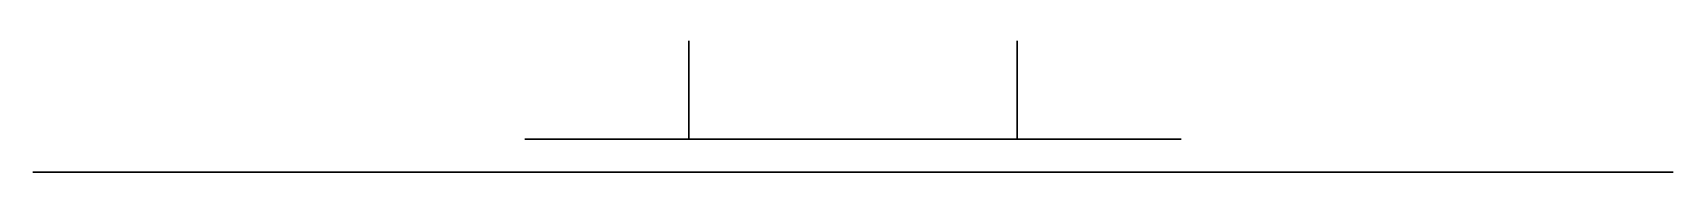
# Model space of a CAD drawing. Header units: millimetres. Extents: x -12.5 to 12.5, y 0 to 2.
import ezdxf

# ---------------------------------------------------------------- set-up
doc = ezdxf.new("R2010")
doc.units = ezdxf.units.MM
doc.header["$MEASUREMENT"] = 0
for name, color, linetype in [('model 1 v17_Sketch1', 7, 'Continuous'), ('model 1 v17_Sketch2', 7, 'Continuous'), ('model 1 v17_Sketch3', 7, 'Continuous'), ('model 1 v17_Sketch4', 7, 'Continuous'), ('model 1 v17_Sketch5', 7, 'Continuous'), ('model 1 v17_Sketch6', 7, 'Continuous'), ('model 1 v17_Sketch9', 7, 'Continuous')]:
    doc.layers.add(name, color=color, linetype=linetype)

msp = doc.modelspace()

# ---------------------------------------------------------------- linework, layer by layer
at = {"layer": 'model 1 v17_Sketch1'}
for p, q in [((5, 0, 8.5), (-5, 0, 8.5)), ((-5, 0, 8.5), (-5, 0, -8.5)), ((-5, 0, -8.5), (5, 0, -8.5)), ((5, 0, -8.5), (5, 0, 8.5))]:
    msp.add_line(p, q, dxfattribs=at)
msp.add_point((0, 0), dxfattribs=at)
msp.add_point((0, 0), dxfattribs=at)
at = {"layer": 'model 1 v17_Sketch2'}
for p, q in [((-5, 0.5, 8.5), (5, 0.5, 8.5)), ((5, 0.5, -8.5), (-5, 0.5, -8.5)), ((-5, 0.5, -8.5), (-5, 0.5, 8.5)), ((-2.5, 0.5, 2.5), (-2.5, 0.5, -2.5)), ((2.5, 0.5, 2.5), (-2.5, 0.5, 2.5)), ((-2.5, 0.5, -2.5), (2.5, 0.5, -2.5)), ((2.5, 0.5, -2.5), (2.5, 0.5, 2.5)), ((5, 0.5, 8.5), (5, 0.5, -8.5))]:
    msp.add_line(p, q, dxfattribs=at)
msp.add_point((0, 0.5), dxfattribs=at)
msp.add_point((0, 0.5), dxfattribs=at)
at = {"layer": 'model 1 v17_Sketch3'}
for p, q in [((-5, 0.5, 8.5), (5, 0.5, 8.5)), ((-5, 0.5, -8.5), (-5, 0.5, 8.5)), ((5, 0.5, 8.5), (-5, 0.5, 8.5)), ((5, 0.5, -8.5), (-5, 0.5, -8.5)), ((-2.5, 0.5, 2.5), (-2.5, 0.5, -2.5)), ((-2.5, 0.5, -2.5), (2.5, 0.5, -2.5)), ((2.5, 0.5, 2.5), (-2.5, 0.5, 2.5)), ((-1.5, 0.5, 3), (1.5, 0.5, 3)), ((-1.5, 0.5, 4), (-1.5, 0.5, 3)), ((1.5, 0.5, 4), (-1.5, 0.5, 4)), ((0, 0.5, 8.5), (0, 0.5, 3.5)), ((1.5, 0.5, 3), (1.5, 0.5, 4)), ((2.5, 0.5, -2.5), (2.5, 0.5, 2.5)), ((5, 0.5, 8.5), (5, 0.5, -8.5))]:
    msp.add_line(p, q, dxfattribs=at)
for p in [(0, 0.5), (0, 0.5, 3.5)]:
    msp.add_point(p, dxfattribs=at)
at = {"layer": 'model 1 v17_Sketch4'}
for p, q in [((-5, 0.5, -8.5), (-5, 0.5, 8.5)), ((-5, 0.5, 8.5), (5, 0.5, 8.5)), ((5, 0.5, -8.5), (-5, 0.5, -8.5)), ((-5, 0.5, -8.5), (5, 0.5, -8.5)), ((-3.5, 0.5, -8.5), (-3.5, 0.5, -7.5)), ((-3.5, 0.5, -8.5), (-1.5, 0.5, -8.5)), ((-3.5, 0.5, 7.5), (-3.5, 0.5, 8.5)), ((-1.5, 0.5, 8.5), (-3.5, 0.5, 8.5)), ((2.5, 0.5, 2.5), (-2.5, 0.5, 2.5)), ((-2.5, 0.5, -2.5), (2.5, 0.5, -2.5)), ((-2.5, 0.5, 2.5), (-2.5, 0.5, -2.5)), ((-1.5, 0.5, -7.5), (-1.5, 0.5, -8.5)), ((-1.5, 0.5, 4), (-1.5, 0.5, 3)), ((1.5, 0.5, 4), (-1.5, 0.5, 4)), ((-1.5, 0.5, 3), (1.5, 0.5, 3)), ((-1.5, 0.5, 8.5), (-1.5, 0.5, 7.5)), ((-1, 0.5, 7.5), (-1, 0.5, 8.5)), ((1, 0.5, -6.5), (-1, 0.5, -6.5)), ((-1, 0.5, -8.5), (1, 0.5, -8.5)), ((1, 0.5, 8.5), (-1, 0.5, 8.5)), ((-1, 0.5, -8.5), (-1, 0.5, -7.5)), ((0, 0.5, -8.5), (0, 0.5, -6.5)), ((1, 0.5, -7.5), (1, 0.5, -8.5)), ((1, 0.5, 8.5), (1, 0.5, 7.5)), ((1.5, 0.5, 7.5), (1.5, 0.5, 8.5)), ((1.5, 0.5, 3), (1.5, 0.5, 4)), ((1.5, 0.5, -8.5), (1.5, 0.5, -7.5)), ((1.5, 0.5, -8.5), (3.5, 0.5, -8.5)), ((3.5, 0.5, 8.5), (1.5, 0.5, 8.5)), ((2.5, 0.5, -2.5), (2.5, 0.5, 2.5)), ((3.5, 0.5, -7.5), (3.5, 0.5, -8.5)), ((3.5, 0.5, 8.5), (3.5, 0.5, 7.5)), ((5, 0.5, 8.5), (5, 0.5, -8.5))]:
    msp.add_line(p, q, dxfattribs=at)
at = {"layer": 'model 1 v17_Sketch4', "extrusion": (0, 1, 0)}
for centre, start, end in [((2.5, 7.5, 0.5), 180, 0.0626), ((2.5, -7.5, 0.5), 0, 180.0626), ((0, 7.5, 0.5), 180, 0.0626), ((0, -7.5, 0.5), 0, 180.0626), ((-2.5, -7.5, 0.5), 0, 180.0626), ((-2.5, 7.5, 0.5), 180, 0.0626)]:
    msp.add_arc(centre, 1, start, end, dxfattribs=at)
at = {"layer": 'model 1 v17_Sketch4'}
for p in [(-2.5, 0.5, 8.5), (-2.5, 0.5, -8.5), (0, 0.5), (0, 0.5, 8.5), (2.5, 0.5, 8.5), (2.5, 0.5, -8.5)]:
    msp.add_point(p, dxfattribs=at)
at = {"layer": 'model 1 v17_Sketch5'}
for p, q in [((2.5, 2, 2.5), (2.5, 0.5, 2.5)), ((2.5, 0.5, -2.5), (2.5, 2, -2.5)), ((2.5, 2, -2.5), (2.5, 2, 2.5)), ((2.5, 1, 2), (2.5, 1, 1.5)), ((2.5, 1, 1.5), (2.5, 0.5, 1.5)), ((2.5, 0.5, 2), (2.5, 1, 2)), ((2.5, 1, -2), (2.5, 1, -1.5)), ((2.5, 1, -1.5), (2.5, 0.5, -1.5)), ((2.5, 0.5, -2), (2.5, 1, -2)), ((2.5, 0.5, 1.5), (2.5, 0.5, 2)), ((2.5, 0.5, 2.5), (2.5, 0.5, -2.5)), ((2.5, 0.5, -1.5), (2.5, 0.5, -2))]:
    msp.add_line(p, q, dxfattribs=at)
msp.add_point((2.5, 0), dxfattribs=at)
at = {"layer": 'model 1 v17_Sketch6'}
for p, q in [((-2.5, 0.5, 2.5), (-2.5, 2, 2.5)), ((-2.5, 2, -2.5), (-2.5, 0.5, -2.5)), ((-2.5, 2, 2.5), (-2.5, 2, -2.5)), ((-2.5, 1, -1.5), (-2.5, 0.5, -1.5)), ((-2.5, 0.5, -2), (-2.5, 1, -2)), ((-2.5, 1, 2), (-2.5, 0.5, 2)), ((-2.5, 1, -2), (-2.5, 1, -1.5)), ((-2.5, 1, 1.5), (-2.5, 1, 2)), ((-2.5, 0.5, 1.5), (-2.5, 1, 1.5)), ((-2.5, 0.5, 2), (-2.5, 0.5, 1.5)), ((-2.5, 0.5, -2.5), (-2.5, 0.5, 2.5)), ((-2.5, 0.5, -1.5), (-2.5, 0.5, -2))]:
    msp.add_line(p, q, dxfattribs=at)
msp.add_point((-2.5, 0), dxfattribs=at)
at = {"layer": 'model 1 v17_Sketch9'}
for p, q in [((12.5, 0, 80.5), (-12.5, 0, 80.5)), ((-12.5, 0, -12.5), (12.5, 0, -12.5)), ((-12.5, 0, 80.5), (-12.5, 0, -12.5)), ((-3.5, 0, 31), (3.5, 0, 31)), ((-3.5, 0, 37), (-2.5, 0, 37)), ((-3.5, 0, 54), (-2.5, 0, 54)), ((-3.5, 0, 48), (3.5, 0, 48)), ((-3.5, 0, 54), (-3.5, 0, 48)), ((-3.5, 0, -3), (3.5, 0, -3)), ((-3.5, 0, 3), (-2.5, 0, 3)), ((-3.5, 0, 20), (-2.5, 0, 20)), ((-3.5, 0, 14), (3.5, 0, 14)), ((-3.5, 0, 3), (-3.5, 0, -3)), ((-3.5, 0, 20), (-3.5, 0, 14)), ((-3.5, 0, 37), (-3.5, 0, 31)), ((-3.5, 0, 71), (-3.5, 0, 65)), ((-3.5, 0, 71), (-2.5, 0, 71)), ((-3.5, 0, 65), (3.5, 0, 65)), ((-2.5, 0, 21.5), (2.5, 0, 21.5)), ((-2.5, 0, 38), (-2.5, 0, 38.5)), ((-2.5, 0, 54), (-2.5, 0, 55)), ((-2.5, 0, 55), (-2.5, 0, 55.5)), ((-2.5, 0, 4), (-2.5, 0, 4.5)), ((-2.5, 0, 37), (-2.5, 0, 38)), ((-2.5, 0, 55.5), (2.5, 0, 55.5)), ((-2.5, 0, 3), (-2.5, 0, 4)), ((-2.5, 0, 4.5), (2.5, 0, 4.5)), ((-2.5, 0, 38.5), (2.5, 0, 38.5)), ((-2.5, 0, 71), (-2.5, 0, 72)), ((-2.5, 0, 72), (-2.5, 0, 72.5)), ((-2.5, 0, 21.5), (-2.5, 0, 20)), ((-2.5, 0, 72.5), (2.5, 0, 72.5)), ((2.5, 0, 72), (2.5, 0, 71)), ((2.5, 0, 4.5), (2.5, 0, 4)), ((2.5, 0, 71), (3.5, 0, 71)), ((2.5, 0, 4), (2.5, 0, 3)), ((2.5, 0, 20), (3.5, 0, 20)), ((2.5, 0, 55), (2.5, 0, 54)), ((2.5, 0, 54), (3.5, 0, 54)), ((2.5, 0, 38.5), (2.5, 0, 38)), ((2.5, 0, 55.5), (2.5, 0, 55)), ((2.5, 0, 3), (3.5, 0, 3)), ((2.5, 0, 21), (2.5, 0, 20)), ((2.5, 0, 21.5), (2.5, 0, 21)), ((2.5, 0, 38), (2.5, 0, 37)), ((2.5, 0, 37), (3.5, 0, 37)), ((2.5, 0, 72.5), (2.5, 0, 72)), ((3.5, 0, 48), (3.5, 0, 54)), ((3.5, 0, 14), (3.5, 0, 20)), ((3.5, 0, 31), (3.5, 0, 37)), ((3.5, 0, -3), (3.5, 0, 3)), ((3.5, 0, 65), (3.5, 0, 71)), ((12.5, 0, -12.5), (12.5, 0, 80.5))]:
    msp.add_line(p, q, dxfattribs=at)
for p in [(0, 0, 17), (0, 0, 51), (0, 0, 68), (0, 0, 34), (0, 0)]:
    msp.add_point(p, dxfattribs=at)

doc.saveas('drawing.dxf')
